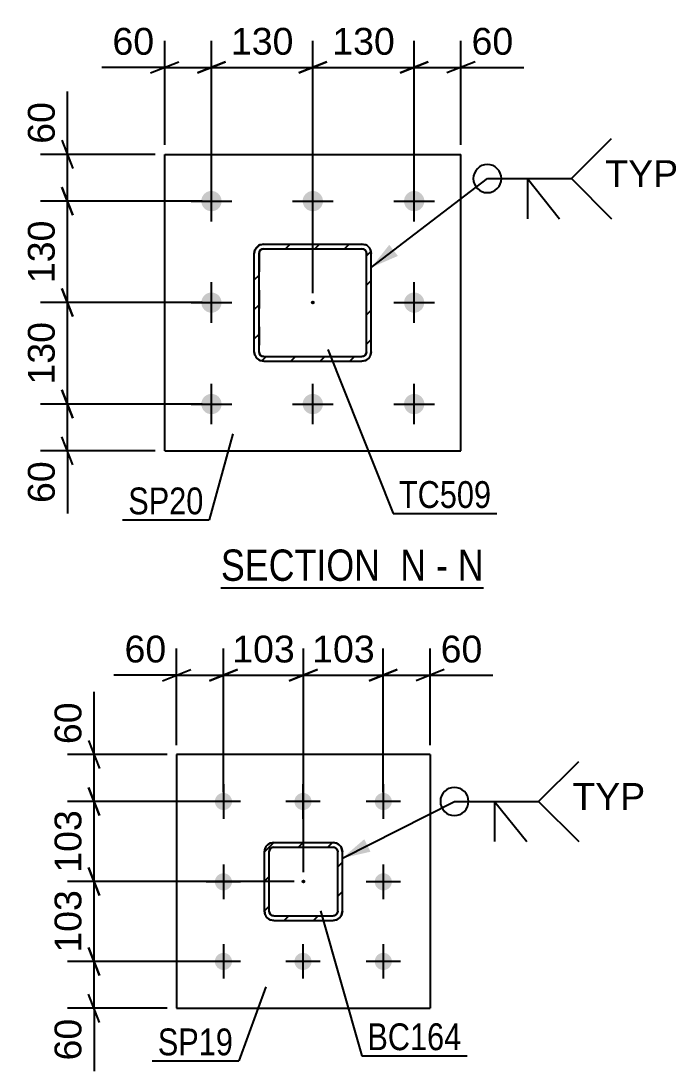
# Model space of a CAD drawing. Header units: millimetres. Extents: x -424 to 417, y -243 to 351.
# Drawn here: x 12.7 to 82.9, y -145.2 to -33.1 of the extents above; entities that cross this region are included whole.
import ezdxf

# ---------------------------------------------------------------- set-up
doc = ezdxf.new("R2010")
doc.units = ezdxf.units.MM
doc.linetypes.add('DXK_LINE_DOT2', pattern=[3.9198, 1.9599, -1.9599])
doc.linetypes.add('DXK_LINE_DOT3', pattern=[5.9187, 2.979, -0.9799, 0.9799, -0.9799])
doc.styles.add('Arial', font='ARIAL.TTF', dxfattribs={"height": 0.2})
doc.styles.add('Arial Narrow', font='ARIALN.TTF', dxfattribs={"height": 0.2})

# ---------------------------------------------------------------- blocks, each defined once
blk = doc.blocks.new('Unknown-284935898-22 - 15477')
at = {"color": 6, "linetype": 'Continuous'}
blk.add_line((34.04, -93.61), (62.11, -93.61), dxfattribs=at)
at = {"color": 0, "linetype": 'Continuous'}
for points in [[(52.15, -92.86), (52.15, -89.36), (34.04, -89.36), (34.04, -92.86)], [(55.97, -92.86), (55.97, -89.36), (53.2, -89.36), (53.2, -92.86)], [(58.3, -92.86), (58.3, -89.36), (57.02, -89.36), (57.02, -92.86)], [(62.11, -92.86), (62.11, -89.36), (59.35, -89.36), (59.35, -92.86)]]:
    blk.add_wipeout(points, dxfattribs=at)
at = {"color": 7, "linetype": 'Continuous', "style": 'Arial Narrow'}
for s, p in [('SECTION ', (34.04, -92.86)), ('N', (53.2, -92.86)), ('N', (59.35, -92.86)), ('-', (57.02, -92.86))]:
    blk.add_text(s, height=3.34, dxfattribs=at).set_placement(p)
blk = doc.blocks.new('Bolt-284935898-15578 - 15477')
at = {"linetype": 'Continuous'}
for points in [[(33.03, -51.23, -1), (33.03, -53.4, -1)], [(43.86, -51.23, -1), (43.86, -53.4, -1)], [(54.69, -51.23, -1), (54.69, -53.4, -1)], [(33.03, -62.07, -1), (33.03, -64.23, -1)], [(54.69, -62.07, -1), (54.69, -64.23, -1)], [(33.03, -72.9, -1), (33.03, -75.07, -1)], [(43.86, -72.9, -1), (43.86, -75.07, -1)], [(54.69, -72.9, -1), (54.69, -75.07, -1)]]:
    blk.add_hatch(color=1, dxfattribs=at).paths.add_polyline_path(points)
at = {"color": 1, "linetype": 'Continuous'}
for p, q in [((33.03, -54.48), (33.03, -50.15)), ((43.86, -54.48), (43.86, -50.15)), ((54.69, -54.48), (54.69, -50.15)), ((30.86, -52.32), (35.19, -52.32)), ((41.69, -52.32), (46.03, -52.32)), ((52.53, -52.32), (56.86, -52.32)), ((33.03, -65.32), (33.03, -60.98)), ((54.69, -65.32), (54.69, -60.98)), ((30.86, -63.15), (35.19, -63.15)), ((52.53, -63.15), (56.86, -63.15)), ((33.03, -76.15), (33.03, -71.82)), ((43.86, -76.15), (43.86, -71.82)), ((54.69, -76.15), (54.69, -71.82)), ((30.86, -73.98), (35.19, -73.98)), ((41.69, -73.98), (46.03, -73.98)), ((52.53, -73.98), (56.86, -73.98))]:
    blk.add_line(p, q, dxfattribs=at)
blk = doc.blocks.new('Part-284935898-15500 - 15477')
at = {"color": 2, "linetype": 'Continuous'}
for p, q in [((28.03, -78.98), (28.03, -47.32)), ((28.03, -47.32), (59.69, -47.32)), ((59.69, -78.98), (59.69, -47.32)), ((28.03, -78.98), (59.69, -78.98))]:
    blk.add_line(p, q, dxfattribs=at)
blk = doc.blocks.new('Part-284935898-15484 - 15477')
at = {"linetype": 'Continuous'}
h = blk.add_hatch(dxfattribs=at)
h.set_pattern_fill('', scale=0.7, style=0, pattern_type=0)
h.set_pattern_definition([(45, (38.2258, -56.975), (-1.57154, 1.57154), [])])
h.paths.add_polyline_path([(38.61, -56.9), (38.23, -56.98), (37.9, -57.19), (37.68, -57.52), (37.61, -57.9), (37.61, -68.4), (37.68, -68.78), (37.9, -69.11), (38.23, -69.32), (38.61, -69.4), (49.11, -69.4), (49.49, -69.32), (49.82, -69.11), (50.03, -68.78), (50.11, -68.4), (50.11, -57.9), (50.03, -57.52), (49.82, -57.19), (49.49, -56.98), (49.11, -56.9)])
h.paths.add_polyline_path([(49.11, -57.4), (49.3, -57.44), (49.46, -57.55), (49.57, -57.71), (49.61, -57.9), (49.61, -68.4), (49.57, -68.59), (49.46, -68.75), (49.3, -68.86), (49.11, -68.9), (38.61, -68.9), (38.42, -68.86), (38.25, -68.75), (38.15, -68.59), (38.11, -68.4), (38.11, -57.9), (38.15, -57.71), (38.25, -57.55), (38.42, -57.44), (38.61, -57.4)])
blk.add_hatch(color=246, dxfattribs=at).paths.add_polyline_path([(43.86, -63.25, -1), (43.86, -63.05, -1)])
at = {"color": 7, "linetype": 'DXK_LINE_DOT2'}
for p, q in [((38.23, -56.98), (38.61, -56.9)), ((38.61, -56.9), (49.11, -56.9)), ((49.11, -56.9), (49.49, -56.98)), ((37.61, -57.9), (37.68, -57.52)), ((37.61, -68.4), (37.61, -57.9)), ((38.15, -57.71), (38.11, -57.9)), ((38.11, -57.9), (38.11, -68.4)), ((38.25, -57.55), (38.15, -57.71)), ((38.42, -57.44), (38.25, -57.55)), ((38.61, -57.4), (38.42, -57.44)), ((38.61, -57.4), (49.11, -57.4)), ((49.3, -57.44), (49.11, -57.4)), ((49.46, -57.55), (49.3, -57.44)), ((49.57, -57.71), (49.46, -57.55)), ((49.61, -57.9), (49.57, -57.71)), ((49.61, -68.4), (49.61, -57.9)), ((50.03, -57.52), (50.11, -57.9)), ((50.11, -68.4), (50.11, -57.9)), ((37.68, -68.78), (37.61, -68.4)), ((38.11, -68.4), (38.15, -68.59)), ((38.15, -68.59), (38.25, -68.75)), ((38.61, -69.4), (38.23, -69.32)), ((38.25, -68.75), (38.42, -68.86)), ((38.42, -68.86), (38.61, -68.9)), ((38.61, -68.9), (49.11, -68.9)), ((38.61, -69.4), (49.11, -69.4)), ((49.11, -68.9), (49.3, -68.86)), ((49.49, -69.32), (49.11, -69.4)), ((49.3, -68.86), (49.46, -68.75)), ((49.46, -68.75), (49.57, -68.59)), ((49.57, -68.59), (49.61, -68.4)), ((50.11, -68.4), (50.03, -68.78))]:
    blk.add_line(p, q, dxfattribs=at)
at = {"color": 2, "linetype": 'Continuous'}
for p, q in [((38.61, -56.9), (38.23, -56.98)), ((38.61, -56.9), (49.11, -56.9)), ((49.49, -56.98), (49.11, -56.9)), ((37.68, -57.52), (37.61, -57.9)), ((37.61, -68.4), (37.61, -57.9)), ((38.11, -57.9), (38.15, -57.71)), ((38.11, -68.4), (38.11, -57.9)), ((38.15, -57.71), (38.25, -57.55)), ((38.25, -57.55), (38.42, -57.44)), ((38.42, -57.44), (38.61, -57.4)), ((38.61, -57.4), (49.11, -57.4)), ((49.11, -57.4), (49.3, -57.44)), ((49.3, -57.44), (49.46, -57.55)), ((49.46, -57.55), (49.57, -57.71)), ((49.57, -57.71), (49.61, -57.9)), ((49.61, -68.4), (49.61, -57.9)), ((50.11, -57.9), (50.03, -57.52)), ((50.11, -68.4), (50.11, -57.9)), ((37.61, -68.4), (37.68, -68.78)), ((38.15, -68.59), (38.11, -68.4)), ((38.25, -68.75), (38.15, -68.59)), ((38.23, -69.32), (38.61, -69.4)), ((38.42, -68.86), (38.25, -68.75)), ((38.61, -68.9), (38.42, -68.86)), ((38.61, -68.9), (49.11, -68.9)), ((38.61, -69.4), (49.11, -69.4)), ((49.3, -68.86), (49.11, -68.9)), ((49.11, -69.4), (49.49, -69.32)), ((49.46, -68.75), (49.3, -68.86)), ((49.57, -68.59), (49.46, -68.75)), ((49.61, -68.4), (49.57, -68.59)), ((50.03, -68.78), (50.11, -68.4))]:
    blk.add_line(p, q, dxfattribs=at)
at = {"color": 7, "linetype": 'DXK_LINE_DOT3'}
blk.add_line((43.86, -63.15), (43.86, -63.15), dxfattribs=at)
at = {"color": 246, "linetype": 'DXK_LINE_DOT2'}
blk.add_line((43.86, -63.15), (43.86, -63.15), dxfattribs=at)
at = {"color": 246, "linetype": 'Continuous'}
blk.add_circle((43.86, -63.15), 0.1, dxfattribs=at)
at = {"color": 7, "linetype": 'DXK_LINE_DOT2'}
for centre, start, end in [((38.61, -57.9), 112.5, 157.5), ((49.11, -57.9), 22.5, 67.5), ((38.61, -68.4), 202.5, 247.5), ((49.11, -68.4), 292.5, 337.5)]:
    blk.add_arc(centre, 1, start, end, dxfattribs=at)
at = {"color": 2, "linetype": 'Continuous'}
for centre, start, end in [((38.61, -57.9), 112.5, 157.5), ((49.11, -57.9), 22.5, 67.5), ((38.61, -68.4), 202.5, 247.5), ((49.11, -68.4), 292.5, 337.5)]:
    blk.add_arc(centre, 1, start, end, dxfattribs=at)
blk = doc.blocks.new('Bolt-284935898-16369 - 16263')
at = {"linetype": 'Continuous'}
for points in [[(34.31, -117.34, -1), (34.31, -115.51, -1)], [(42.81, -117.34, -1), (42.81, -115.51, -1)], [(51.39, -117.34, -1), (51.39, -115.51, -1)], [(34.31, -125.92, -1), (34.31, -124.09, -1)], [(51.39, -125.92, -1), (51.39, -124.09, -1)], [(34.31, -134.42, -1), (34.31, -132.59, -1)], [(42.81, -134.42, -1), (42.81, -132.59, -1)], [(51.39, -134.42, -1), (51.39, -132.59, -1)]]:
    blk.add_hatch(color=1, dxfattribs=at).paths.add_polyline_path(points)
at = {"color": 1, "linetype": 'Continuous'}
for p, q in [((34.31, -114.59), (34.31, -118.26)), ((42.81, -114.59), (42.81, -118.26)), ((51.39, -114.59), (51.39, -118.26)), ((36.14, -116.42), (32.48, -116.42)), ((44.64, -116.42), (40.98, -116.42)), ((53.23, -116.42), (49.56, -116.42)), ((34.31, -123.17), (34.31, -126.84)), ((51.39, -123.17), (51.39, -126.84)), ((36.14, -125.01), (32.48, -125.01)), ((53.23, -125.01), (49.56, -125.01)), ((34.31, -131.67), (34.31, -135.34)), ((42.81, -131.67), (42.81, -135.34)), ((51.39, -131.67), (51.39, -135.34)), ((36.14, -133.51), (32.48, -133.51)), ((44.64, -133.51), (40.98, -133.51)), ((53.23, -133.51), (49.56, -133.51))]:
    blk.add_line(p, q, dxfattribs=at)
blk = doc.blocks.new('Part-284935898-16289 - 16263')
at = {"linetype": 'Continuous'}
h = blk.add_hatch(dxfattribs=at)
h.set_pattern_fill('', scale=0.7, style=0, pattern_type=0)
h.set_pattern_definition([(45, (39.6848, -120.7998), (-1.57154, 1.57154), [])])
h.paths.add_polyline_path([(46.02, -120.8), (39.68, -120.8), (39.3, -120.88), (38.98, -121.09), (38.76, -121.42), (38.68, -121.8), (38.68, -128.13), (38.76, -128.52), (38.98, -128.84), (39.3, -129.06), (39.68, -129.13), (46.02, -129.13), (46.4, -129.06), (46.73, -128.84), (46.94, -128.52), (47.02, -128.13), (47.02, -121.8), (46.94, -121.42), (46.73, -121.09), (46.4, -120.88)])
h.paths.add_polyline_path([(46.48, -121.61), (46.52, -121.8), (46.52, -128.13), (46.48, -128.32), (46.37, -128.49), (46.21, -128.6), (46.02, -128.63), (39.68, -128.63), (39.49, -128.6), (39.33, -128.49), (39.22, -128.32), (39.18, -128.13), (39.18, -121.8), (39.22, -121.61), (39.33, -121.45), (39.49, -121.34), (39.68, -121.3), (46.02, -121.3), (46.21, -121.34), (46.37, -121.45)])
blk.add_hatch(color=246, dxfattribs=at).paths.add_polyline_path([(42.85, -125.07, -1), (42.85, -124.87, -1)])
at = {"color": 7, "linetype": 'DXK_LINE_DOT2'}
for p, q in [((39.3, -120.88), (39.68, -120.8)), ((39.68, -120.8), (46.02, -120.8)), ((46.02, -120.8), (46.4, -120.88)), ((38.68, -121.8), (38.76, -121.42)), ((38.68, -128.13), (38.68, -121.8)), ((39.22, -121.61), (39.18, -121.8)), ((39.18, -128.13), (39.18, -121.8)), ((39.33, -121.45), (39.22, -121.61)), ((39.49, -121.34), (39.33, -121.45)), ((39.68, -121.3), (39.49, -121.34)), ((39.68, -121.3), (46.02, -121.3)), ((46.21, -121.34), (46.02, -121.3)), ((46.37, -121.45), (46.21, -121.34)), ((46.48, -121.61), (46.37, -121.45)), ((46.52, -121.8), (46.48, -121.61)), ((46.52, -128.13), (46.52, -121.8)), ((46.94, -121.42), (47.02, -121.8)), ((47.02, -128.13), (47.02, -121.8)), ((38.76, -128.52), (38.68, -128.13)), ((39.18, -128.13), (39.22, -128.32)), ((39.22, -128.32), (39.33, -128.49)), ((39.33, -128.49), (39.49, -128.6)), ((39.49, -128.6), (39.68, -128.63)), ((39.68, -128.63), (46.02, -128.63)), ((46.02, -128.63), (46.21, -128.6)), ((46.21, -128.6), (46.37, -128.49)), ((46.37, -128.49), (46.48, -128.32)), ((46.48, -128.32), (46.52, -128.13)), ((47.02, -128.13), (46.94, -128.52)), ((39.68, -129.13), (39.3, -129.06)), ((39.68, -129.13), (46.02, -129.13)), ((46.4, -129.06), (46.02, -129.13))]:
    blk.add_line(p, q, dxfattribs=at)
at = {"color": 2, "linetype": 'Continuous'}
for p, q in [((39.68, -120.8), (39.3, -120.88)), ((39.68, -120.8), (46.02, -120.8)), ((46.4, -120.88), (46.02, -120.8)), ((38.76, -121.42), (38.68, -121.8)), ((38.68, -128.13), (38.68, -121.8)), ((39.18, -121.8), (39.22, -121.61)), ((39.18, -128.13), (39.18, -121.8)), ((39.22, -121.61), (39.33, -121.45)), ((39.33, -121.45), (39.49, -121.34)), ((39.49, -121.34), (39.68, -121.3)), ((39.68, -121.3), (46.02, -121.3)), ((46.02, -121.3), (46.21, -121.34)), ((46.21, -121.34), (46.37, -121.45)), ((46.37, -121.45), (46.48, -121.61)), ((46.48, -121.61), (46.52, -121.8)), ((46.52, -128.13), (46.52, -121.8)), ((47.02, -121.8), (46.94, -121.42)), ((47.02, -128.13), (47.02, -121.8)), ((38.68, -128.13), (38.76, -128.52)), ((39.22, -128.32), (39.18, -128.13)), ((39.33, -128.49), (39.22, -128.32)), ((39.49, -128.6), (39.33, -128.49)), ((39.68, -128.63), (39.49, -128.6)), ((39.68, -128.63), (46.02, -128.63)), ((46.21, -128.6), (46.02, -128.63)), ((46.37, -128.49), (46.21, -128.6)), ((46.48, -128.32), (46.37, -128.49)), ((46.52, -128.13), (46.48, -128.32)), ((46.94, -128.52), (47.02, -128.13)), ((39.3, -129.06), (39.68, -129.13)), ((39.68, -129.13), (46.02, -129.13)), ((46.02, -129.13), (46.4, -129.06))]:
    blk.add_line(p, q, dxfattribs=at)
at = {"color": 7, "linetype": 'DXK_LINE_DOT3'}
blk.add_line((42.85, -124.97), (42.85, -124.97), dxfattribs=at)
at = {"color": 246, "linetype": 'DXK_LINE_DOT2'}
blk.add_line((42.85, -124.97), (42.85, -124.97), dxfattribs=at)
at = {"color": 246, "linetype": 'Continuous'}
blk.add_circle((42.85, -124.97), 0.1, dxfattribs=at)
at = {"color": 7, "linetype": 'DXK_LINE_DOT2'}
for centre, start, end in [((39.68, -121.8), 112.5, 157.5), ((46.02, -121.8), 22.5, 67.5), ((39.68, -128.13), 202.5, 247.5), ((46.02, -128.13), 292.5, 337.5)]:
    blk.add_arc(centre, 1, start, end, dxfattribs=at)
at = {"color": 2, "linetype": 'Continuous'}
for centre, start, end in [((39.68, -121.8), 112.5, 157.5), ((46.02, -121.8), 22.5, 67.5), ((39.68, -128.13), 202.5, 247.5), ((46.02, -128.13), 292.5, 337.5)]:
    blk.add_arc(centre, 1, start, end, dxfattribs=at)
blk = doc.blocks.new('Part-284935898-16293 - 16263')
at = {"color": 2, "linetype": 'Continuous'}
for p, q in [((29.31, -111.42), (29.31, -138.51)), ((56.39, -111.42), (29.31, -111.42)), ((56.39, -111.42), (56.39, -138.51)), ((29.31, -138.51), (56.39, -138.51))]:
    blk.add_line(p, q, dxfattribs=at)
blk = doc.blocks.new('StraightDimension-284935898-18885 - 15477')
at = {"color": 7, "linetype": 'Continuous'}
for p, q in [((54.69, -51.32), (54.69, -35.18)), ((59.69, -46.32), (59.69, -35.18)), ((53.19, -38.63), (56.19, -37.43)), ((54.69, -38.03), (59.69, -38.03)), ((61.19, -37.43), (58.19, -38.63)), ((59.69, -38.03), (66.39, -38.03)), ((59.69, -38.03), (66.39, -38.03))]:
    blk.add_line(p, q, dxfattribs=at)
at = {"color": 0}
blk.add_wipeout([(65.86, -37.28), (65.86, -33.08), (60.22, -33.08), (60.22, -37.28)], dxfattribs=at)
at = {"color": 3, "style": 'Arial'}
blk.add_text('60', height=2.865, dxfattribs=at).set_placement((60.82, -36.68))
blk = doc.blocks.new('StraightDimension-284935898-18887 - 15477')
at = {"color": 7, "linetype": 'Continuous'}
for p, q in [((33.03, -51.32), (33.03, -35.18)), ((43.86, -62.15), (43.86, -35.18)), ((31.53, -38.63), (34.53, -37.43)), ((33.03, -38.03), (43.86, -38.03)), ((45.36, -37.43), (42.36, -38.63))]:
    blk.add_line(p, q, dxfattribs=at)
at = {"color": 0}
blk.add_wipeout([(42.38, -37.28), (42.38, -33.08), (34.51, -33.08), (34.51, -37.28)], dxfattribs=at)
at = {"color": 3, "style": 'Arial'}
blk.add_text('130', height=2.865, dxfattribs=at).set_placement((35.11, -36.68))
blk = doc.blocks.new('StraightDimension-284935898-18886 - 15477')
at = {"color": 7, "linetype": 'Continuous'}
for p, q in [((43.86, -62.15), (43.86, -35.18)), ((54.69, -51.32), (54.69, -35.18)), ((42.36, -38.63), (45.36, -37.43)), ((43.86, -38.03), (54.69, -38.03)), ((56.19, -37.43), (53.19, -38.63))]:
    blk.add_line(p, q, dxfattribs=at)
at = {"color": 0}
blk.add_wipeout([(53.21, -37.28), (53.21, -33.08), (45.34, -33.08), (45.34, -37.28)], dxfattribs=at)
at = {"color": 3, "style": 'Arial'}
blk.add_text('130', height=2.865, dxfattribs=at).set_placement((45.94, -36.68))
blk = doc.blocks.new('StraightDimension-284935898-18888 - 15477')
at = {"color": 7, "linetype": 'Continuous'}
for p, q in [((28.03, -46.32), (28.03, -35.18)), ((33.03, -51.32), (33.03, -35.18)), ((28.03, -38.03), (21.33, -38.03)), ((28.03, -38.03), (21.33, -38.03)), ((26.53, -38.63), (29.53, -37.43)), ((28.03, -38.03), (33.03, -38.03)), ((34.53, -37.43), (31.53, -38.63))]:
    blk.add_line(p, q, dxfattribs=at)
at = {"color": 0}
blk.add_wipeout([(27.5, -37.28), (27.5, -33.08), (21.85, -33.08), (21.85, -37.28)], dxfattribs=at)
at = {"color": 3, "style": 'Arial'}
blk.add_text('60', height=2.865, dxfattribs=at).set_placement((22.45, -36.68))
blk = doc.blocks.new('StraightDimension-284935898-31946 - 15477')
at = {"color": 7, "linetype": 'Continuous'}
for p, q in [((17.63, -47.32), (17.63, -40.62)), ((17.63, -47.32), (17.63, -40.62)), ((17.03, -45.82), (18.23, -48.82)), ((27.03, -47.32), (14.78, -47.32)), ((17.63, -52.32), (17.63, -47.32)), ((18.23, -53.82), (17.03, -50.82)), ((32.03, -52.32), (14.78, -52.32))]:
    blk.add_line(p, q, dxfattribs=at)
at = {"color": 0}
blk.add_wipeout([(16.88, -41.14), (12.68, -41.14), (12.68, -46.79), (16.88, -46.79)], dxfattribs=at)
at = {"color": 3, "style": 'Arial'}
blk.add_text('60', height=2.865, rotation=90.0002, dxfattribs=at).set_placement((16.28, -46.19))
blk = doc.blocks.new('StraightDimension-284935898-31949 - 15477')
at = {"color": 7, "linetype": 'Continuous'}
for p, q in [((17.03, -72.48), (18.23, -75.48)), ((32.03, -73.98), (14.78, -73.98)), ((17.63, -78.98), (17.63, -73.98)), ((18.23, -80.48), (17.03, -77.48)), ((27.03, -78.98), (14.78, -78.98)), ((17.63, -78.98), (17.63, -85.68)), ((17.63, -78.98), (17.63, -85.68))]:
    blk.add_line(p, q, dxfattribs=at)
at = {"color": 0}
blk.add_wipeout([(16.88, -79.51), (12.68, -79.51), (12.68, -85.15), (16.88, -85.15)], dxfattribs=at)
at = {"color": 3, "style": 'Arial'}
blk.add_text('60', height=2.865, rotation=90.0002, dxfattribs=at).set_placement((16.28, -84.55))
blk = doc.blocks.new('StraightDimension-284935898-34059 - 15477')
at = {"color": 7, "linetype": 'Continuous'}
for p, q in [((17.03, -61.65), (18.23, -64.65)), ((32.03, -63.15), (14.78, -63.15)), ((17.63, -73.98), (17.63, -63.15)), ((18.23, -75.48), (17.03, -72.48)), ((32.03, -73.98), (14.78, -73.98))]:
    blk.add_line(p, q, dxfattribs=at)
at = {"color": 0}
blk.add_wipeout([(16.88, -64.63), (12.68, -64.63), (12.68, -72.5), (16.88, -72.5)], dxfattribs=at)
at = {"color": 3, "style": 'Arial'}
blk.add_text('130', height=2.865, rotation=90.0002, dxfattribs=at).set_placement((16.28, -71.9))
blk = doc.blocks.new('StraightDimension-284935898-34061 - 15477')
at = {"color": 7, "linetype": 'Continuous'}
for p, q in [((17.03, -50.82), (18.23, -53.82)), ((32.03, -52.32), (14.78, -52.32)), ((17.63, -63.15), (17.63, -52.32)), ((18.23, -64.65), (17.03, -61.65)), ((32.03, -63.15), (14.78, -63.15))]:
    blk.add_line(p, q, dxfattribs=at)
at = {"color": 0}
blk.add_wipeout([(16.88, -53.8), (12.68, -53.8), (12.68, -61.67), (16.88, -61.67)], dxfattribs=at)
at = {"color": 3, "style": 'Arial'}
blk.add_text('130', height=2.865, rotation=90.0002, dxfattribs=at).set_placement((16.28, -61.07))
blk = doc.blocks.new('StraightDimension-284935898-18964 - 16263')
at = {"color": 7, "linetype": 'Continuous'}
for p, q in [((51.39, -115.42), (51.39, -100.08)), ((56.39, -110.42), (56.39, -100.08)), ((49.89, -103.53), (52.89, -102.33)), ((51.39, -102.93), (56.39, -102.93)), ((57.89, -102.33), (54.89, -103.53)), ((56.39, -102.93), (63.09, -102.93)), ((56.39, -102.93), (63.09, -102.93))]:
    blk.add_line(p, q, dxfattribs=at)
at = {"color": 0}
blk.add_wipeout([(62.57, -102.18), (62.57, -97.98), (56.92, -97.98), (56.92, -102.18)], dxfattribs=at)
at = {"color": 3, "style": 'Arial'}
blk.add_text('60', height=2.865, dxfattribs=at).set_placement((57.52, -101.58))
blk = doc.blocks.new('StraightDimension-284935898-18965 - 16263')
at = {"color": 7, "linetype": 'Continuous'}
for p, q in [((42.85, -123.97), (42.85, -100.08)), ((51.39, -115.42), (51.39, -100.08)), ((41.35, -103.53), (44.35, -102.33)), ((42.85, -102.93), (51.39, -102.93)), ((52.89, -102.33), (49.89, -103.53))]:
    blk.add_line(p, q, dxfattribs=at)
at = {"color": 0}
blk.add_wipeout([(51.06, -102.18), (51.06, -97.98), (43.19, -97.98), (43.19, -102.18)], dxfattribs=at)
at = {"color": 3, "style": 'Arial'}
blk.add_text('103', height=2.865, dxfattribs=at).set_placement((43.79, -101.58))
blk = doc.blocks.new('StraightDimension-284935898-18966 - 16263')
at = {"color": 7, "linetype": 'Continuous'}
for p, q in [((34.31, -115.42), (34.31, -100.08)), ((42.85, -123.97), (42.85, -100.08)), ((32.81, -103.53), (35.81, -102.33)), ((34.31, -102.93), (42.85, -102.93)), ((44.35, -102.33), (41.35, -103.53))]:
    blk.add_line(p, q, dxfattribs=at)
at = {"color": 0}
blk.add_wipeout([(42.52, -102.18), (42.52, -97.98), (34.65, -97.98), (34.65, -102.18)], dxfattribs=at)
at = {"color": 3, "style": 'Arial'}
blk.add_text('103', height=2.865, dxfattribs=at).set_placement((35.25, -101.58))
blk = doc.blocks.new('StraightDimension-284935898-18967 - 16263')
at = {"color": 7, "linetype": 'Continuous'}
for p, q in [((29.31, -110.42), (29.31, -100.08)), ((34.31, -115.42), (34.31, -100.08)), ((29.31, -102.93), (22.61, -102.93)), ((29.31, -102.93), (22.61, -102.93)), ((27.81, -103.53), (30.81, -102.33)), ((29.31, -102.93), (34.31, -102.93)), ((35.81, -102.33), (32.81, -103.53))]:
    blk.add_line(p, q, dxfattribs=at)
at = {"color": 0}
blk.add_wipeout([(28.78, -102.18), (28.78, -97.98), (23.14, -97.98), (23.14, -102.18)], dxfattribs=at)
at = {"color": 3, "style": 'Arial'}
blk.add_text('60', height=2.865, dxfattribs=at).set_placement((23.74, -101.58))
blk = doc.blocks.new('StraightDimension-284935898-19007 - 16263')
at = {"color": 7, "linetype": 'Continuous'}
for p, q in [((20.48, -111.42), (20.48, -104.73)), ((20.48, -111.42), (20.48, -104.73)), ((19.88, -109.92), (21.08, -112.92)), ((28.31, -111.42), (17.63, -111.42)), ((20.48, -116.42), (20.48, -111.42)), ((21.08, -117.92), (19.88, -114.92)), ((33.31, -116.42), (17.63, -116.42))]:
    blk.add_line(p, q, dxfattribs=at)
at = {"color": 0}
blk.add_wipeout([(19.73, -105.25), (15.53, -105.25), (15.53, -110.9), (19.73, -110.9)], dxfattribs=at)
at = {"color": 3, "style": 'Arial'}
blk.add_text('60', height=2.865, rotation=90.0002, dxfattribs=at).set_placement((19.13, -110.3))
blk = doc.blocks.new('StraightDimension-284935898-19008 - 16263')
at = {"color": 7, "linetype": 'Continuous'}
for p, q in [((19.88, -114.92), (21.08, -117.92)), ((33.31, -116.42), (17.63, -116.42)), ((20.48, -124.97), (20.48, -116.42)), ((21.08, -126.47), (19.88, -123.47)), ((41.85, -124.97), (17.63, -124.97))]:
    blk.add_line(p, q, dxfattribs=at)
at = {"color": 0}
blk.add_wipeout([(19.73, -116.76), (15.53, -116.76), (15.53, -124.63), (19.73, -124.63)], dxfattribs=at)
at = {"color": 3, "style": 'Arial'}
blk.add_text('103', height=2.865, rotation=90.0002, dxfattribs=at).set_placement((19.13, -124.03))
blk = doc.blocks.new('StraightDimension-284935898-19009 - 16263')
at = {"color": 7, "linetype": 'Continuous'}
for p, q in [((19.88, -123.47), (21.08, -126.47)), ((41.85, -124.97), (17.63, -124.97)), ((20.48, -133.51), (20.48, -124.97)), ((21.08, -135.01), (19.88, -132.01)), ((33.31, -133.51), (17.63, -133.51))]:
    blk.add_line(p, q, dxfattribs=at)
at = {"color": 0}
blk.add_wipeout([(19.73, -125.3), (15.53, -125.3), (15.53, -133.17), (19.73, -133.17)], dxfattribs=at)
at = {"color": 3, "style": 'Arial'}
blk.add_text('103', height=2.865, rotation=90.0002, dxfattribs=at).set_placement((19.13, -132.57))
blk = doc.blocks.new('StraightDimension-284935898-19010 - 16263')
at = {"color": 7, "linetype": 'Continuous'}
for p, q in [((19.88, -132.01), (21.08, -135.01)), ((33.31, -133.51), (17.63, -133.51)), ((20.48, -138.51), (20.48, -133.51)), ((21.08, -140.01), (19.88, -137.01)), ((28.31, -138.51), (17.63, -138.51)), ((20.48, -138.51), (20.48, -145.21)), ((20.48, -138.51), (20.48, -145.21))]:
    blk.add_line(p, q, dxfattribs=at)
at = {"color": 0}
blk.add_wipeout([(19.73, -139.03), (15.53, -139.03), (15.53, -144.68), (19.73, -144.68)], dxfattribs=at)
at = {"color": 3, "style": 'Arial'}
blk.add_text('60', height=2.865, rotation=90.0002, dxfattribs=at).set_placement((19.13, -144.08))
blk = doc.blocks.new('WeldMark-284935898-19168 - 15477')
at = {"linetype": 'Continuous'}
blk.add_hatch(color=30, dxfattribs=at).paths.add_polyline_path([(52.95, -58.17), (50.11, -59.4), (52.03, -56.98)])
at = {"color": 30, "linetype": 'Continuous'}
for p, q in [((50.11, -59.4), (62.51, -49.91)), ((62.51, -49.91), (71.51, -49.91))]:
    blk.add_line(p, q, dxfattribs=at)
at = {"color": 3, "linetype": 'Continuous'}
for q in [(70.22, -54.2), (66.79, -54.2)]:
    blk.add_line((66.79, -49.91), q, dxfattribs=at)
for start, end in [(90, 270), (270, 90)]:
    blk.add_arc((62.51, -49.91), 1.5, start, end, dxfattribs=at)
at = {"color": 0, "linetype": 'Continuous'}
blk.add_wipeout([(82.88, -50.81), (82.88, -47.81), (75.11, -47.81), (75.11, -50.81)], dxfattribs=at)
blk.add_wipeout([(82.88, -50.81), (82.88, -47.81), (75.11, -47.81), (75.11, -50.81)], dxfattribs=at)
at = {"color": 3, "linetype": 'Continuous'}
for q in [(75.79, -45.62), (75.79, -54.2)]:
    blk.add_line((71.51, -49.91), q, dxfattribs=at)
at = {"color": 3, "linetype": 'Continuous', "style": 'Arial'}
blk.add_text('TYP', height=2.865, dxfattribs=at).set_placement((75.11, -50.81))
blk = doc.blocks.new('Mark-284935898-18943 - 15477')
at = {"color": 30, "linetype": 'Continuous'}
for p, q in [((45.47, -68.15), (52.46, -85.68)), ((52.46, -85.68), (63.52, -85.68))]:
    blk.add_line(p, q, dxfattribs=at)
at = {"color": 0}
blk.add_wipeout([(62.92, -85.08), (62.92, -82.08), (53.06, -82.08), (53.06, -85.08)], dxfattribs=at)
blk.add_wipeout([(62.92, -85.08), (62.92, -82.08), (53.06, -82.08), (53.06, -85.08)], dxfattribs=at)
at = {"color": 3, "style": 'Arial Narrow'}
blk.add_text('TC509', height=2.863, dxfattribs=at).set_placement((53.06, -85.08))
blk = doc.blocks.new('Mark-284935898-18946 - 15477')
at = {"color": 30, "linetype": 'Continuous'}
for p in [(35.3, -77.18), (23.54, -86.36)]:
    blk.add_line(p, (32.78, -86.36), dxfattribs=at)
at = {"color": 0}
blk.add_wipeout([(32.18, -85.76), (32.18, -82.76), (24.14, -82.76), (24.14, -85.76)], dxfattribs=at)
blk.add_wipeout([(32.18, -85.76), (32.18, -82.76), (24.14, -82.76), (24.14, -85.76)], dxfattribs=at)
at = {"color": 3, "style": 'Arial Narrow'}
blk.add_text('SP20', height=2.863, dxfattribs=at).set_placement((24.14, -85.76))
blk = doc.blocks.new('Mark-284935898-19126 - 16263')
at = {"color": 30, "linetype": 'Continuous'}
for p, q in [((44.68, -128.11), (49.09, -143.58)), ((49.09, -143.58), (60.34, -143.58))]:
    blk.add_line(p, q, dxfattribs=at)
at = {"color": 0}
blk.add_wipeout([(59.74, -142.98), (59.74, -139.98), (49.69, -139.98), (49.69, -142.98)], dxfattribs=at)
blk.add_wipeout([(59.74, -142.98), (59.74, -139.98), (49.69, -139.98), (49.69, -142.98)], dxfattribs=at)
at = {"color": 3, "style": 'Arial Narrow'}
blk.add_text('BC164', height=2.863, dxfattribs=at).set_placement((49.69, -142.98))
blk = doc.blocks.new('Mark-284935898-19129 - 16263')
at = {"color": 30, "linetype": 'Continuous'}
for p in [(38.85, -136.2), (26.7, -144.13)]:
    blk.add_line(p, (35.94, -144.13), dxfattribs=at)
at = {"color": 0}
blk.add_wipeout([(35.34, -143.53), (35.34, -140.53), (27.3, -140.53), (27.3, -143.53)], dxfattribs=at)
blk.add_wipeout([(35.34, -143.53), (35.34, -140.53), (27.3, -140.53), (27.3, -143.53)], dxfattribs=at)
at = {"color": 3, "style": 'Arial Narrow'}
blk.add_text('SP19', height=2.863, dxfattribs=at).set_placement((27.3, -143.53))
blk = doc.blocks.new('WeldMark-284935898-19198 - 16263')
at = {"linetype": 'Continuous'}
blk.add_hatch(color=30, dxfattribs=at).paths.add_polyline_path([(50.03, -121.79), (47.02, -122.47), (49.36, -120.45)])
at = {"color": 30, "linetype": 'Continuous'}
for p, q in [((47.02, -122.47), (58.99, -116.42)), ((58.99, -116.42), (67.99, -116.42))]:
    blk.add_line(p, q, dxfattribs=at)
at = {"color": 3, "linetype": 'Continuous'}
for q in [(66.71, -120.71), (63.28, -120.71)]:
    blk.add_line((63.28, -116.42), q, dxfattribs=at)
for start, end in [(90, 270), (270, 90)]:
    blk.add_arc((58.99, -116.42), 1.5, start, end, dxfattribs=at)
at = {"color": 0, "linetype": 'Continuous'}
blk.add_wipeout([(79.37, -117.32), (79.37, -114.32), (71.59, -114.32), (71.59, -117.32)], dxfattribs=at)
blk.add_wipeout([(79.37, -117.32), (79.37, -114.32), (71.59, -114.32), (71.59, -117.32)], dxfattribs=at)
at = {"color": 3, "linetype": 'Continuous'}
for q in [(72.28, -112.14), (72.28, -120.71)]:
    blk.add_line((67.99, -116.42), q, dxfattribs=at)
at = {"color": 3, "linetype": 'Continuous', "style": 'Arial'}
blk.add_text('TYP', height=2.865, dxfattribs=at).set_placement((71.59, -117.32))

msp = doc.modelspace()

# ---------------------------------------------------------------- block references
for name in ['Part-284935898-15500 - 15477', 'Bolt-284935898-15578 - 15477', 'Part-284935898-15484 - 15477', 'Unknown-284935898-22 - 15477', 'Part-284935898-16293 - 16263', 'Bolt-284935898-16369 - 16263', 'Part-284935898-16289 - 16263']:
    msp.add_blockref(name, (0, 0))

# ---------------------------------------------------------------- next in the draw order: block references
for name in ['StraightDimension-284935898-18887 - 15477', 'StraightDimension-284935898-18885 - 15477', 'Mark-284935898-18943 - 15477', 'StraightDimension-284935898-31949 - 15477', 'StraightDimension-284935898-18964 - 16263', 'Mark-284935898-19126 - 16263']:
    msp.add_blockref(name, (0, 0))

# ---------------------------------------------------------------- next in the draw order: block references
for name in ['StraightDimension-284935898-18888 - 15477', 'StraightDimension-284935898-18886 - 15477', 'StraightDimension-284935898-34059 - 15477', 'Mark-284935898-18946 - 15477', 'StraightDimension-284935898-18965 - 16263']:
    msp.add_blockref(name, (0, 0))

# ---------------------------------------------------------------- next in the draw order: block references
for name in ['StraightDimension-284935898-31946 - 15477', 'WeldMark-284935898-19168 - 15477', 'StraightDimension-284935898-18966 - 16263', 'WeldMark-284935898-19198 - 16263']:
    msp.add_blockref(name, (0, 0))

# ---------------------------------------------------------------- next in the draw order: block references
for name in ['StraightDimension-284935898-34061 - 15477', 'StraightDimension-284935898-18967 - 16263']:
    msp.add_blockref(name, (0, 0))

# ---------------------------------------------------------------- next in the draw order: block references
msp.add_blockref('StraightDimension-284935898-19007 - 16263', (0, 0))

# ---------------------------------------------------------------- next in the draw order: block references
msp.add_blockref('StraightDimension-284935898-19008 - 16263', (0, 0))

# ---------------------------------------------------------------- next in the draw order: block references
msp.add_blockref('StraightDimension-284935898-19009 - 16263', (0, 0))

# ---------------------------------------------------------------- next in the draw order: block references
msp.add_blockref('StraightDimension-284935898-19010 - 16263', (0, 0))

# ---------------------------------------------------------------- next in the draw order: block references
msp.add_blockref('Mark-284935898-19129 - 16263', (0, 0))

doc.saveas('drawing.dxf')
